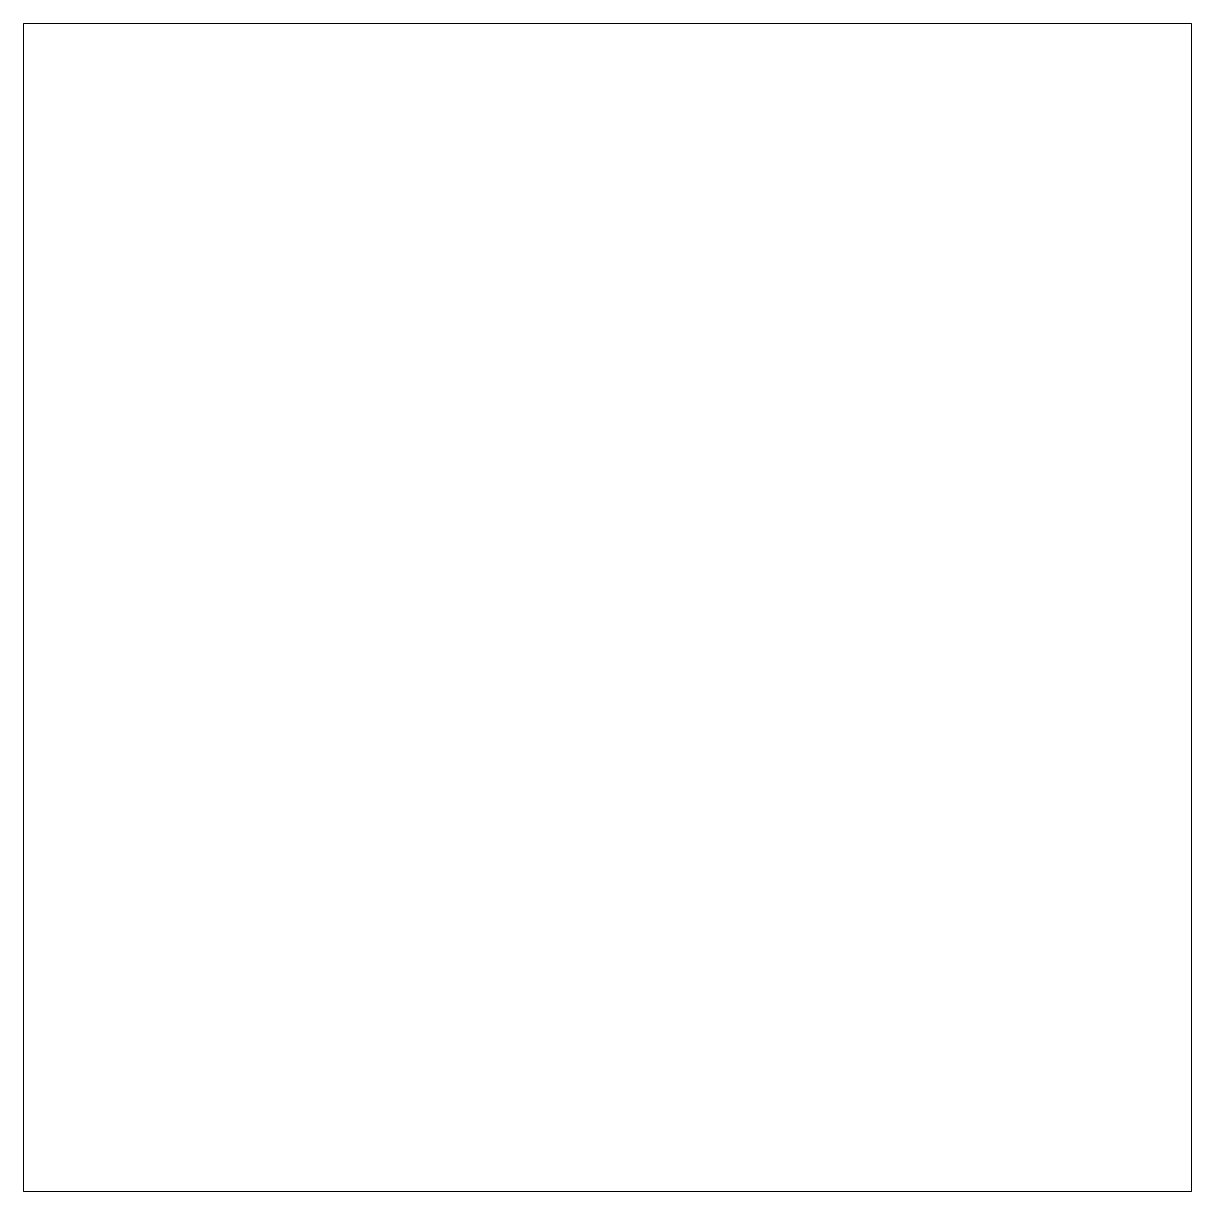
# Model space of a CAD drawing. Header units: millimetres. Extents: x -12.7 to 12.7, y 173.4 to 198.8.
import ezdxf

# ---------------------------------------------------------------- set-up
doc = ezdxf.new("R2010")
doc.units = ezdxf.units.MM
doc.layers.get('0').update_dxf_attribs({"linetype": 'CONTINUOUS', "lineweight": 0})

msp = doc.modelspace()

# ---------------------------------------------------------------- linework, layer by layer
for p, q in [((-12.7, 173.4), (-12.7, 198.8)), ((-12.7, 198.8), (12.7, 198.8)), ((12.7, 198.8), (12.7, 173.4)), ((12.7, 173.4), (-12.7, 173.4))]:
    msp.add_line(p, q)

doc.saveas('drawing.dxf')
